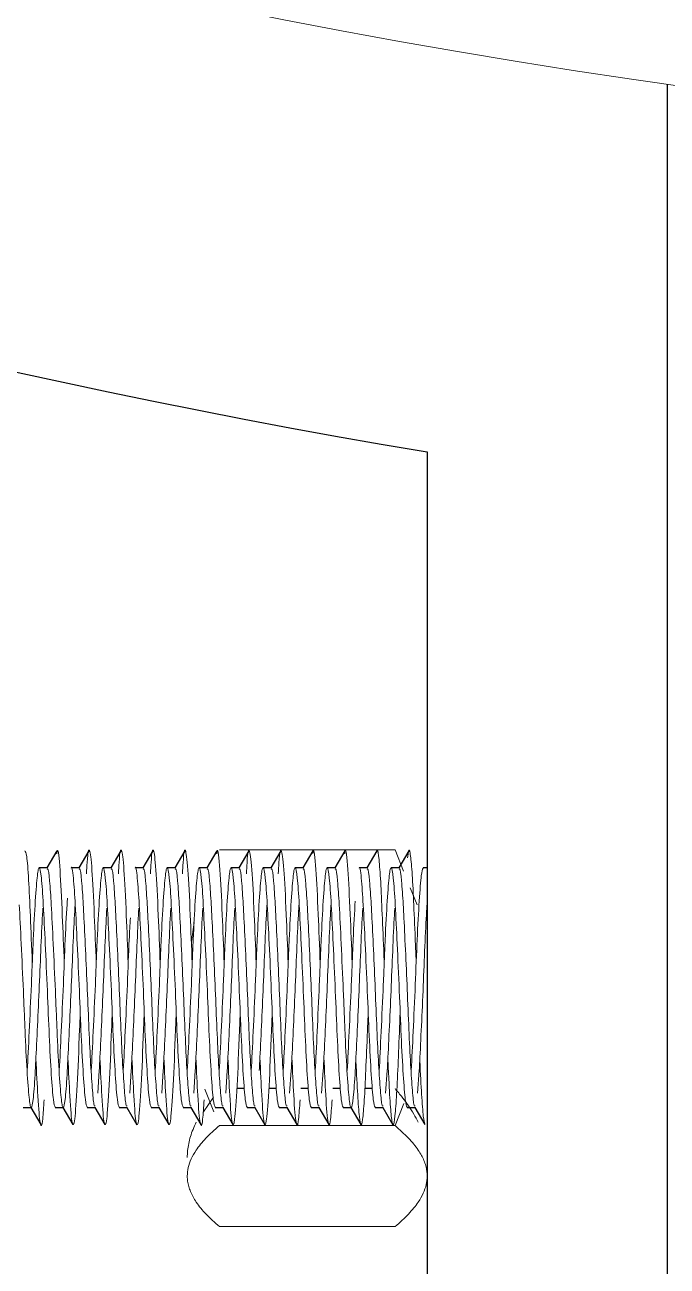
# Model space of a CAD drawing. Header units: millimetres. Extents: x -635 to 515, y -448 to 489.
# Drawn here: x 85.44 to 93.47, y 289.1 to 304.62 of the extents above; entities that cross this region are included whole.
import ezdxf

# ---------------------------------------------------------------- set-up
doc = ezdxf.new("R2010")
doc.units = ezdxf.units.MM

msp = doc.modelspace()

# ---------------------------------------------------------------- linework, layer by layer
at = {"color": 7, "linetype": 'Continuous', "lineweight": 25}
for p, q in [((93.47450515730695, 303.8783597088389), (93.47450515731545, 126.7346003912026)), ((90.47450515730692, 299.2821869428213), (90.47450515730692, 273.8783597088388)), ((85.8428986889329, 294.2922697317047), (85.72023741384906, 294.0802733258145)), ((86.24278658022463, 294.2920437528142), (86.12024033083357, 294.0802733258145)), ((86.64367707937798, 294.2936832114588), (86.52016820461859, 294.0802733258145)), ((87.04368115934824, 294.2936899076886), (86.92016808771874, 294.0802733258144)), ((87.44292585991475, 294.2923236476713), (87.3202328918661, 294.0802733258144)), ((87.84276221655568, 294.2919938925612), (87.72024584275923, 294.0802733258144)), ((88.24364579896232, 294.293631626815), (88.12016764874181, 294.0802733258144)), ((88.64370196830714, 294.2937239452142), (88.52016828086917, 294.0802733258144)), ((89.0429539168839, 294.2923789728407), (88.92022834383245, 294.0802733258144)), ((89.44274047278117, 294.2919491675341), (89.32025102628982, 294.0802733258144)), ((89.84361436516328, 294.2935793509297), (89.72016732212512, 294.0802733258144)), ((90.24372156024957, 294.2937558162319), (90.12016858015586, 294.0802733258144)), ((85.72277032191178, 294.0802733258145), (85.62255633430082, 294.0802733258145)), ((86.1227703056332, 294.0802733258145), (86.02255633430082, 294.0802733258145)), ((86.52277031330196, 294.0802733258145), (86.4225563343008, 294.0802733258145)), ((86.9227703183953, 294.0802733258145), (86.8225563343008, 294.0802733258145)), ((87.32277031359173, 294.0802733258145), (87.22255633430082, 294.0802733258145)), ((87.72277031377207, 294.0802733258144), (87.62255633430082, 294.0802733258145)), ((88.12277031024196, 294.0802733258144), (88.02255633430076, 294.0802733258144)), ((88.52277031221817, 294.0802733258144), (88.4225563343008, 294.0802733258144)), ((88.92277030965134, 294.0802733258144), (88.8225563343008, 294.0802733258144)), ((89.32277032209365, 294.0802733258144), (89.22255633430076, 294.0802733258144)), ((89.72277030879583, 294.0802733258144), (89.62255633430077, 294.0802733258144)), ((90.12277030851357, 294.0802733258144), (90.02255633430079, 294.0802733258144)), ((90.47450515730992, 294.0802733258144), (90.4225563343008, 294.0802733258144)), ((88.18904216290632, 291.3176606209831), (88.09486444055112, 291.3176606209831)), ((88.58904216290634, 291.3176606209831), (88.49490073862226, 291.3176606209831)), ((88.98904216290632, 291.3176606209831), (88.89493752393409, 291.3176606209831)), ((89.38904216290635, 291.3176606209831), (89.29497480063142, 291.3176606209831)), ((89.78904216290628, 291.3176606209831), (89.69485884555733, 291.3176606209831)), ((85.42255633430077, 291.0802733258145), (85.52277030947187, 291.0802733258145)), ((85.52018513601467, 291.0802733258145), (85.64329439713741, 290.8675244760421)), ((85.8225563343008, 291.0802733258145), (85.92277030922347, 291.0802733258145)), ((85.92027691709858, 291.0802733258145), (86.04266726844062, 290.8687496294273)), ((86.22255633430076, 291.0802733258145), (86.32277031390578, 291.0802733258145)), ((86.32017991242239, 291.0802733258145), (86.44325051777481, 290.8676044508715)), ((86.62255633430077, 291.0802733258145), (86.72277030489339, 291.0802733258145)), ((86.7201738315933, 291.0802733258145), (86.84384568108419, 290.866592881159)), ((87.02255633430076, 291.0802733258145), (87.12277031024514, 291.0802733258145)), ((87.1201823899155, 291.0802733258145), (87.24332587727778, 290.8674676308294)), ((87.42255633430077, 291.0802733258145), (87.52277031024488, 291.0802733258145)), ((87.52027607111395, 291.0802733258144), (87.64267479961401, 290.8687338650544)), ((87.82255633430077, 291.0802733258144), (87.92277030947132, 291.0802733258144)), ((87.9201827024598, 291.0802733258144), (88.04321500916826, 290.8676698001344)), ((88.22255633430076, 291.0802733258144), (88.32277031024555, 291.0802733258144)), ((88.3201740975747, 291.0802733258144), (88.4438479054078, 290.8665893960111)), ((88.62255633430077, 291.0802733258144), (88.72277030947215, 291.0802733258144)), ((88.72017989399549, 291.0802733258144), (88.84335706709645, 290.8674117468672)), ((89.02255633430079, 291.0802733258144), (89.12277030947199, 291.0802733258144)), ((89.12027474615391, 291.0802733258144), (89.24268434031792, 290.8687139311383)), ((89.42255633430074, 291.0802733258144), (89.52277030922318, 291.0802733258144)), ((89.52018581095652, 291.0802733258144), (89.64317895475904, 290.8677367318479)), ((89.82255633430073, 291.0802733258144), (89.92277031200122, 291.0802733258144)), ((89.92017428198942, 291.0802733258144), (90.04384853540378, 290.8665884093098)), ((90.22255633430076, 291.0802733258144), (90.3227703059774, 291.0802733258144)), ((90.32017765091918, 291.0802733258144), (90.4433878848137, 290.8673569566053))]:
    msp.add_line(p, q, dxfattribs=at)
at = {"color": 144, "linetype": 'Continuous', "lineweight": 18}
for p, q in [((90.07258136873436, 294.3057352836387), (87.8764289460277, 294.3057352836387)), ((90.17905755339372, 294.0390093833399), (90.07258136873436, 294.3057352836387)), ((90.34815040445015, 293.615426935524), (90.26240940483746, 293.8302106018187)), ((87.56030721613456, 293.3971325243126), (87.52540288889335, 293.1589774010404)), ((86.37450227359689, 291.5434757591372), (86.35474421854386, 291.2607948050278)), ((86.77450769150418, 291.543577485637), (86.75474876439392, 291.2608385158957)), ((87.17450448832378, 291.5435173415194), (87.15474607798521, 291.2608126835457)), ((87.5745044884699, 291.5435173442636), (87.55474607810793, 291.2608126847257)), ((87.97450495350539, 291.5435260758015), (87.95474646857656, 291.2608164393438)), ((88.77450495304697, 291.543526067194), (88.75474646819161, 291.2608164356424)), ((89.17450495313176, 291.5435260687862), (89.15474646826283, 291.2608164363269)), ((89.97450342876961, 291.5434974476612), (89.95474518837106, 291.2608041296501)), ((90.37450704617925, 291.5435653686553), (90.35474822332517, 291.2608333127279)), ((87.80709392553382, 291.0281764759619), (87.69428292683764, 291.3102488090061)), ((87.80349695774558, 291.2122018985998), (87.67629741242025, 291.028272982719)), ((90.18274087715531, 291.1307640998737), (90.07258136873631, 290.8548113677813)), ((90.07258136866832, 290.8548113678874), (87.87642894596165, 290.8548113678874)), ((90.07258136866832, 289.5921986631594), (87.87642894596165, 289.5921986631594))]:
    msp.add_line(p, q, dxfattribs=at)
at = {"color": 7, "linetype": 'Continuous', "lineweight": 25}
msp.add_arc((106.1745051573068, 393.4828238833431), 95.50000000000003, 279.4622593852288, 260.5377406147744, dxfattribs=at)
at = {"color": 144, "linetype": 'Continuous', "lineweight": 18}
msp.add_arc((106.1745051573158, 393.4828238833423), 90.49999999999999, 179.9999999999995, 2.519139884721601e-13, dxfattribs=at)
for points, knots in [([(85.53667467890271, 292.8906802078121), (85.52842467815327, 293.0931517328266), (85.51221124426631, 293.4910618402938), (85.49151898026331, 293.957481487744), (85.46736714366965, 294.265726056145), (85.45154723682109, 294.2834819008229), (85.44367059048643, 294.2923224401662)], [0, 0, 0, 0, 0.2528415565068448, 0.4969005439882587, 0.7495094930659303, 1, 1, 1, 1]), ([(85.93648781681657, 292.8862086992015), (85.92829436706705, 293.0923949079989), (85.90944354948665, 293.5667712364632), (85.88428936432618, 294.0893373411737), (85.85821536151516, 294.3506041727651), (85.84567498661943, 294.270780611827), (85.84305114573576, 294.2540790120414)], [0, 0, 0, 0, 0.2495572751458089, 0.5741609228651937, 0.9109010703636502, 1, 1, 1, 1]), ([(86.3364893803365, 292.8862461133872), (86.32826459400545, 293.092000194041), (86.30938635362462, 293.564264741418), (86.28414321141837, 294.1134499578358), (86.25009869191035, 294.3463237934176), (86.2295154710811, 294.2834099070446), (86.21603845334324, 294.0562238388883), (86.2130744082166, 294.0062580548208)], [0, 0, 0, 0, 0.1886547866711874, 0.433016770091408, 0.686512470324345, 0.9310536498001803, 0.9999999999999999, 0.9999999999999999, 0.9999999999999999, 0.9999999999999999]), ([(86.7364909647772, 292.8862840281963), (86.72823231915916, 293.0928478982364), (86.70932084169569, 293.5658586258673), (86.6840435445038, 294.114890972389), (86.64999608845675, 294.3464130870951), (86.62944812006002, 294.2828282276831), (86.61600011940409, 294.0558539707087), (86.61306554306678, 294.0063244309104)], [0, 0, 0, 0, 0.189428725218499, 0.4337729494145786, 0.6872469151977675, 0.9317521001401937, 0.9999999999999999, 0.9999999999999999, 0.9999999999999999, 0.9999999999999999]), ([(87.13649257016013, 292.8863224441406), (87.1282000973963, 293.0936954434423), (87.10925544616438, 293.5674514940894), (87.08394376380316, 294.1163281244104), (87.04989360332077, 294.3464990815296), (87.02938030268226, 294.2822411638934), (87.01596094423503, 294.0554723812593), (87.01305544556745, 294.0063734322758)], [0, 0, 0, 0, 0.1902008244255189, 0.4345251875272444, 0.6879745810726028, 0.9324416705531097, 1, 1, 1, 1]), ([(87.53649419650675, 292.8863613617355), (87.52816792960283, 293.0945428728705), (87.50919016950903, 293.5690434887987), (87.48384386091129, 294.1177606146144), (87.44979127052999, 294.3465848077371), (87.42931100654297, 294.2816382079941), (87.4159187671437, 294.0550458693002), (87.41304084162688, 294.0063523047665)], [0, 0, 0, 0, 0.1909661655829458, 0.4352622992144809, 0.6886777826642744, 0.9330984067336351, 0.9999999999999999, 0.9999999999999999, 0.9999999999999999, 0.9999999999999999]), ([(87.93649584383888, 292.8864007815022), (87.92813306973366, 293.0966978146126), (87.90911602071017, 293.5749158003928), (87.8837923369099, 294.0960964547121), (87.85783526736132, 294.3524935190314), (87.84541241307792, 294.2713159946203), (87.84290483616586, 294.2549301559598)], [0, 0, 0, 0, 0.2544676452298367, 0.5786624896616571, 0.9149522171793484, 1, 1, 1, 1]), ([(88.33649751217845, 292.8864407039654), (88.32810375513888, 293.0962371637776), (88.30905996852827, 293.5722241376064), (88.28364373206615, 294.1206154188749), (88.249586903811, 294.3467408473313), (88.22917290364224, 294.2804350906992), (88.21583590579756, 294.0542184420481), (88.21301402069562, 294.0063547925164)], [0, 0, 0, 0, 0.1925002637450384, 0.4367453010564258, 0.6900965578093805, 0.9344296282605418, 1, 1, 1, 1]), ([(88.73649920154753, 292.8864811296531), (88.72807174920574, 293.097084018258), (88.70899504576963, 293.573812771594), (88.68354350751817, 294.1220377761734), (88.64948486843494, 294.3468109578457), (88.62910415817954, 294.2798356376321), (88.61579535034797, 294.0538196233725), (88.61300199781364, 294.0063816849624)], [0, 0, 0, 0, 0.1932693460179005, 0.4374918833999376, 0.690813204551993, 0.9351055534374343, 0.9999999999999999, 0.9999999999999999, 0.9999999999999999, 0.9999999999999999]), ([(89.1365009119684, 292.8865220590984), (89.12803676921816, 293.0992951380359), (89.10892037332916, 293.5798463918978), (89.08349564968346, 294.0998176777228), (89.05769960435484, 294.3533856663437), (89.04542655487138, 294.2723741899619), (89.04307161357706, 294.25682978339)], [0, 0, 0, 0, 0.258142813833717, 0.5830194942078196, 0.9199901692445223, 1, 1, 1, 1]), ([(89.53650264346352, 292.8865634928396), (89.52800494781465, 293.1001437439272), (89.50885594909217, 293.5814328044219), (89.48339359637669, 294.1013452005247), (89.45756050904934, 294.3539032025096), (89.44525524426352, 294.2719741222443), (89.44286581992095, 294.2560652131587)], [0, 0, 0, 0, 0.2586142103049836, 0.582770128204567, 0.9189827094767685, 1, 1, 1, 1]), ([(89.93661467890884, 292.889244440424), (89.9353818704654, 292.9215190002821), (89.92703215102543, 293.1401121818049), (89.91118174445046, 293.5075575301417), (89.89282274011626, 293.9307636246704), (89.87185457517471, 294.2036541876846), (89.85453179660236, 294.3208795886538), (89.8458550075778, 294.2836893208874), (89.84380685690682, 294.2749105812333)], [0, 0, 0, 0, 0.03900889145664069, 0.2642043060746624, 0.4804686053723323, 0.7037579759673199, 0.9300722538502256, 1, 1, 1, 1]), ([(90.33657938400094, 292.8883998523767), (90.33163889727919, 293.0132650085221), (90.3195481395763, 293.3188450927369), (90.3016379502234, 293.7346713347647), (90.28262133272253, 294.0923465983938), (90.26059374154313, 294.2864200773508), (90.24274141360827, 294.3257199917376), (90.2329172118358, 294.2348294169082), (90.22952944498499, 294.2034868118204)], [0, 0, 0, 0, 0.1316859985346878, 0.3222726000138399, 0.5103636468253053, 0.7057341694068434, 0.8985256971206622, 1, 1, 1, 1]), ([(85.67450515731501, 293.6170167285372), (85.66728827895015, 293.7525229044176), (85.65887586041305, 293.8700125216429), (85.64125126727087, 294.0323927271924), (85.63208824922214, 294.0765356368982), (85.61939115888323, 294.081788196619), (85.61533192364212, 294.0736950232204), (85.60774794081627, 294.0402495079953), (85.6042191675172, 294.0152837941962), (85.59234151976905, 293.9114669717547), (85.58343679706276, 293.8032200116166), (85.56557351756733, 293.5254254540985), (85.55666879486098, 293.3567150386717), (85.5447911471128, 293.0911096728296), (85.54126237381377, 293.0021467867489), (85.53367839098794, 292.8162929810859), (85.52961915574689, 292.7192407655052), (85.51692206540787, 292.4232200369396), (85.50775904735916, 292.2195647661272), (85.49013445421704, 291.8469896483781), (85.48172203567988, 291.6790360989719), (85.474505157315, 291.5435299230916)], [0, 0, 0, 0, 0.1250000000000002, 0.1250000000000002, 0.2500000000000004, 0.2500000000000004, 0.3125, 0.3125, 0.3749999999999996, 0.3749999999999996, 0.4999999999999988, 0.4999999999999988, 0.624999999999998, 0.624999999999998, 0.6874999999999853, 0.6874999999999853, 0.7499999999999727, 0.7499999999999727, 0.8749999999999863, 0.8749999999999863, 1, 1, 1, 1]), ([(85.77449734697201, 293.6171633830709), (85.76766009733167, 293.7256246773331), (85.75398511625399, 293.9425549087453), (85.73527184421542, 294.0828296570331), (85.72551609531726, 294.0649735472493), (85.72277032191178, 294.0599479124282)], [0, 0, 0, 0, 0.418096343915626, 0.8362221496171511, 1, 1, 1, 1]), ([(86.07450515731502, 293.6170167285372), (86.06657427176526, 293.7377940719417), (86.05050463850672, 293.9825142362005), (86.03135450244095, 294.1145499121553), (86.02291120332079, 294.0770739728791), (86.02255633430079, 294.0754988717657)], [0, 0, 0, 0, 0.4828042620770445, 0.978262437223875, 1, 1, 1, 1]), ([(86.17450725130458, 293.6169774314318), (86.16767050168403, 293.72546249925), (86.15399652072334, 293.9424402787797), (86.13527966923648, 294.0827925613831), (86.12551980859628, 294.0649616690426), (86.12277030563322, 294.0599384322229)], [0, 0, 0, 0, 0.4180070937737243, 0.8360436404634711, 1, 1, 1, 1]), ([(86.47450515731504, 293.6170167285372), (86.46728827895012, 293.7525229044176), (86.458875860413, 293.870012521643), (86.44125126727087, 294.0323927271925), (86.43208824922205, 294.0765356368983), (86.41939115888314, 294.0817881966191), (86.41533192364204, 294.0736950232202), (86.40774794081618, 294.0402495079951), (86.40421916751717, 294.015283794196), (86.39234151976902, 293.9114669717544), (86.38343679706273, 293.8032200116163), (86.36557351756727, 293.5254254540982), (86.35666879486101, 293.3567150386714), (86.34479114711283, 293.0911096728297), (86.34126237381379, 293.0021467867489), (86.3336783909879, 292.8162929810858), (86.32961915574685, 292.7192407655049), (86.31692206540792, 292.4232200369394), (86.30775904735916, 292.219564766127), (86.29013445421701, 291.8469896483779), (86.28172203567985, 291.6790360989719), (86.27450515731499, 291.5435299230915)], [0, 0, 0, 0, 0.1249999999999745, 0.1249999999999745, 0.2499999999999489, 0.2499999999999489, 0.312499999999936, 0.312499999999936, 0.3749999999999231, 0.3749999999999231, 0.4999999999998843, 0.4999999999998843, 0.6249999999998456, 0.6249999999998456, 0.6874999999998714, 0.6874999999998714, 0.7499999999998973, 0.7499999999998973, 0.8749999999999487, 0.8749999999999487, 1, 1, 1, 1]), ([(86.57450264055348, 293.6170640029045), (86.56766565868979, 293.7255379966842), (86.55399121308088, 293.9424936296661), (86.5352760281069, 294.0828098215962), (86.52551808097897, 294.0649671932165), (86.52277031330193, 294.0599428374896)], [0, 0, 0, 0, 0.4180486056419778, 0.8361266760262296, 1, 1, 1, 1]), ([(86.87450515731501, 293.6170167285372), (86.86657427176524, 293.7377940719416), (86.85050463850669, 293.9825142362002), (86.83135450244097, 294.1145499121558), (86.82291120332081, 294.077073972879), (86.8225563343008, 294.0754988717657)], [0, 0, 0, 0, 0.4828042620770449, 0.9782624372238748, 1, 1, 1, 1]), ([(86.97449952526917, 293.6171224900432), (86.96766238580817, 293.7255890102068), (86.95398762505441, 293.942529694465), (86.93527356585223, 294.082821495311), (86.92551691241282, 294.0649709319508), (86.92277031839532, 294.0599458225894)], [0, 0, 0, 0, 0.4180766987300701, 0.8361828604626942, 1, 1, 1, 1]), ([(87.27450515731502, 293.6170167285372), (87.26728827895019, 293.7525229044177), (87.25887586041303, 293.8700125216432), (87.2412512672709, 294.0323927271926), (87.23208824922207, 294.0765356368983), (87.21939115888317, 294.0817881966191), (87.21533192364205, 294.0736950232202), (87.20774794081626, 294.0402495079952), (87.2042191675172, 294.0152837941961), (87.19234151976902, 293.9114669717544), (87.1834367970627, 293.8032200116162), (87.16557351756732, 293.5254254540982), (87.15666879486098, 293.3567150386714), (87.14479114711288, 293.0911096728297), (87.14126237381373, 293.0021467867489), (87.1336783909879, 292.8162929810859), (87.12961915574691, 292.719240765505), (87.11692206540786, 292.4232200369394), (87.10775904735907, 292.219564766127), (87.09013445421682, 291.846989648378), (87.0817220356796, 291.6790360989719), (87.07450515731466, 291.5435299230915)], [0, 0, 0, 0, 0.1249999999998855, 0.1249999999998855, 0.2499999999997711, 0.2499999999997711, 0.312499999999784, 0.312499999999784, 0.3749999999997969, 0.3749999999997969, 0.4999999999998228, 0.4999999999998228, 0.6249999999998487, 0.6249999999998487, 0.687499999999874, 0.687499999999874, 0.7499999999998994, 0.7499999999998994, 0.8749999999999497, 0.8749999999999497, 1, 1, 1, 1]), ([(87.37450246453713, 293.6170673076097), (87.36766547376826, 293.7255408791292), (87.35399101035179, 293.9424956675065), (87.33527588898535, 294.0828104812109), (87.32551801495391, 294.0649674044105), (87.32277031359173, 294.0599430060352)], [0, 0, 0, 0, 0.4180501928512485, 0.8361298503463349, 1, 1, 1, 1]), ([(87.67450515731501, 293.6170167285372), (87.66728827895015, 293.7525229044176), (87.65887586041305, 293.870012521643), (87.6412512672709, 294.0323927271924), (87.63208824922214, 294.0765356368983), (87.61939115888318, 294.0817881966192), (87.61533192364213, 294.0736950232205), (87.60774794081632, 294.0402495079956), (87.6042191675172, 294.0152837941963), (87.59234151976902, 293.9114669717546), (87.5834367970627, 293.8032200116165), (87.56557351756733, 293.5254254540985), (87.55666879486101, 293.3567150386716), (87.54479114711286, 293.0911096728298), (87.54126237381377, 293.0021467867489), (87.53367839098797, 292.8162929810858), (87.52961915574686, 292.7192407655049), (87.5169220654079, 292.4232200369393), (87.50775904735913, 292.219564766127), (87.49013445421703, 291.846989648378), (87.4817220356799, 291.6790360989719), (87.47450515731501, 291.5435299230915)], [0, 0, 0, 0, 0.1250000000001392, 0.1250000000001392, 0.2500000000002785, 0.2500000000002785, 0.3125000000002778, 0.3125000000002778, 0.3750000000002771, 0.3750000000002771, 0.5000000000002757, 0.5000000000002757, 0.6250000000002742, 0.6250000000002742, 0.6875000000002284, 0.6875000000002284, 0.7500000000001825, 0.7500000000001825, 0.8750000000000914, 0.8750000000000914, 1, 1, 1, 1]), ([(87.77450235490659, 293.6170693659137), (87.7676653585912, 293.7255426744312), (87.75399088408356, 293.942496936752), (87.73527580233464, 294.0828108920451), (87.72551797383069, 294.064967535954), (87.7227703137721, 294.0599431110194)], [0, 0, 0, 0, 0.4180511814376744, 0.836131827458185, 1, 1, 1, 1]), ([(88.07450515731502, 293.6170167285372), (88.06728827895016, 293.7525229044177), (88.05887586041302, 293.8700125216432), (88.04125126727088, 294.0323927271925), (88.0320882492221, 294.0765356368983), (88.01939115888314, 294.0817881966191), (88.01533192364208, 294.0736950232202), (88.00774794081626, 294.0402495079952), (88.00421916751722, 294.0152837941961), (87.99234151976904, 293.9114669717544), (87.98343679706272, 293.8032200116162), (87.96557351756731, 293.5254254540982), (87.956668794861, 293.3567150386714), (87.94479114711284, 293.0911096728295), (87.94126237381376, 293.0021467867488), (87.93367839098798, 292.8162929810858), (87.92961915574688, 292.719240765505), (87.9169220654079, 292.4232200369394), (87.90775904735915, 292.2195647661271), (87.89013445421703, 291.846989648378), (87.88172203567984, 291.6790360989718), (87.87450515731499, 291.5435299230915)], [0, 0, 0, 0, 0.1249999999999709, 0.1249999999999709, 0.2499999999999418, 0.2499999999999418, 0.3124999999999269, 0.3124999999999269, 0.374999999999912, 0.374999999999912, 0.4999999999998951, 0.4999999999998951, 0.6249999999998782, 0.6249999999998782, 0.6874999999998984, 0.6874999999998984, 0.7499999999999185, 0.7499999999999185, 0.8749999999999593, 0.8749999999999593, 1, 1, 1, 1]), ([(88.17450449022596, 293.6170292743931), (88.16766760194788, 293.7255077054607), (88.15399334348074, 293.9424722139041), (88.1352774900831, 294.0828028897324), (88.12551877480462, 294.0649649742263), (88.12277031024199, 294.0599410671605)], [0, 0, 0, 0, 0.4180319269600855, 0.8360933196955642, 1, 1, 1, 1]), ([(88.47450515731504, 293.6170167285372), (88.46728827895018, 293.7525229044176), (88.45887586041302, 293.870012521643), (88.44125126727087, 294.0323927271924), (88.43208824922216, 294.0765356368983), (88.41939115888317, 294.0817881966191), (88.4153319236421, 294.0736950232204), (88.4077479408163, 294.0402495079954), (88.40421916751723, 294.0152837941964), (88.39234151976908, 293.9114669717549), (88.38343679706279, 293.803220011617), (88.36557351756736, 293.5254254540991), (88.35666879486104, 293.3567150386724), (88.34479114711286, 293.0911096728306), (88.34126237381373, 293.0021467867497), (88.33367839098794, 292.8162929810866), (88.32961915574685, 292.7192407655058), (88.31692206540792, 292.4232200369402), (88.30775904735916, 292.2195647661273), (88.29013445421701, 291.846989648378), (88.28172203567985, 291.6790360989719), (88.27450515731499, 291.5435299230915)], [0, 0, 0, 0, 0.1250000000001011, 0.1250000000001011, 0.2500000000002023, 0.2500000000002023, 0.3125000000001825, 0.3125000000001825, 0.3750000000001628, 0.3750000000001628, 0.5000000000001104, 0.5000000000001104, 0.625000000000058, 0.625000000000058, 0.6875000000000482, 0.6875000000000482, 0.7500000000000384, 0.7500000000000384, 0.8750000000000192, 0.8750000000000192, 1, 1, 1, 1]), ([(88.57450329751032, 293.6170516684123), (88.56766634888469, 293.7255272382131), (88.55399196974138, 293.9424860235522), (88.53527654736085, 294.0828073596333), (88.52551832740826, 294.0649664050148), (88.52277031221817, 294.0599422085389)], [0, 0, 0, 0, 0.4180426816820546, 0.836114828473488, 1, 1, 1, 1]), ([(88.87450515731501, 293.6170167285372), (88.86728827895016, 293.7525229044176), (88.85887586041302, 293.8700125216429), (88.84125126727085, 294.0323927271924), (88.83208824922212, 294.0765356368983), (88.81939115888315, 294.081788196619), (88.81533192364208, 294.0736950232203), (88.80774794081631, 294.0402495079954), (88.80421916751725, 294.0152837941963), (88.79234151976905, 293.9114669717547), (88.78343679706278, 293.8032200116166), (88.7655735175673, 293.5254254540985), (88.756668794861, 293.3567150386718), (88.74479114711286, 293.0911096728298), (88.74126237381374, 293.0021467867489), (88.73367839098789, 292.8162929810859), (88.72961915574685, 292.7192407655052), (88.71692206540784, 292.4232200369395), (88.70775904735915, 292.2195647661271), (88.69013445421703, 291.846989648378), (88.68172203567987, 291.679036098972), (88.67450515731501, 291.5435299230915)], [0, 0, 0, 0, 0.125000000000117, 0.125000000000117, 0.2500000000002341, 0.2500000000002341, 0.3125000000002223, 0.3125000000002223, 0.3750000000002106, 0.3750000000002106, 0.5000000000001871, 0.5000000000001871, 0.6250000000001635, 0.6250000000001635, 0.6875000000001233, 0.6875000000001233, 0.7500000000000832, 0.7500000000000832, 0.8750000000000416, 0.8750000000000416, 1, 1, 1, 1]), ([(88.9745048454042, 293.6170226055518), (88.96766797509787, 293.7255018886682), (88.95399375256841, 293.9424681013796), (88.93527777081795, 294.0828015586007), (88.92551890803452, 294.0649645482032), (88.92277030965134, 294.0599407273925)], [0, 0, 0, 0, 0.4180287243968906, 0.8360869147673597, 1, 1, 1, 1]), ([(89.27450515731502, 293.6170167285372), (89.26728827895019, 293.7525229044176), (89.258875860413, 293.8700125216429), (89.24125126727084, 294.0323927271924), (89.23208824922213, 294.0765356368983), (89.2193911588832, 294.081788196619), (89.21533192364211, 294.0736950232204), (89.20774794081629, 294.0402495079955), (89.20421916751725, 294.0152837941963), (89.19234151976907, 293.9114669717549), (89.18343679706275, 293.8032200116167), (89.16557351756735, 293.525425454099), (89.156668794861, 293.3567150386721), (89.14479114711288, 293.0911096728304), (89.14126237381382, 293.0021467867497), (89.13367839098795, 292.8162929810866), (89.12961915574691, 292.7192407655058), (89.11692206540795, 292.4232200369403), (89.10775904735915, 292.2195647661273), (89.09013445421698, 291.846989648378), (89.08172203567987, 291.679036098972), (89.07450515731499, 291.5435299230915)], [0, 0, 0, 0, 0.1249999999999798, 0.1249999999999798, 0.2499999999999596, 0.2499999999999596, 0.3124999999999494, 0.3124999999999494, 0.3749999999999392, 0.3749999999999392, 0.4999999999999316, 0.4999999999999316, 0.6249999999999241, 0.6249999999999241, 0.6874999999999367, 0.6874999999999367, 0.7499999999999494, 0.7499999999999494, 0.8749999999999747, 0.8749999999999747, 1, 1, 1, 1]), ([(89.37449723368537, 293.6171655097291), (89.36765997831536, 293.725626532205), (89.35398498578007, 293.9425562199901), (89.33527175467914, 294.0828300814799), (89.32551605282252, 294.0649736832871), (89.32277032209363, 294.0599480211723)], [0, 0, 0, 0, 0.4180973656404472, 0.8362241930031715, 1, 1, 1, 1]), ([(89.67450515731501, 293.6170167285372), (89.66657427176524, 293.7377940719418), (89.65050463850672, 293.9825142362008), (89.63135450244091, 294.1145499121553), (89.62291120332078, 294.0770739728791), (89.6225563343008, 294.0754988717657)], [0, 0, 0, 0, 0.4828042620770057, 0.9782624372242509, 1, 1, 1, 1]), ([(89.77450535933032, 293.6170129559501), (89.76766851492879, 293.7254934732108), (89.75399434422343, 293.9424621540979), (89.73527817672117, 294.0827996343966), (89.72551910063007, 294.0649639323823), (89.7227703087958, 294.0599402363277)], [0, 0, 0, 0, 0.4180240964121297, 0.8360776577013789, 1, 1, 1, 1]), ([(90.07450515731502, 293.6170167285371), (90.06728827895016, 293.7525229044175), (90.05887586041305, 293.8700125216428), (90.04125126727087, 294.0323927271922), (90.03208824922216, 294.0765356368981), (90.0193911588832, 294.081788196619), (90.01533192364214, 294.0736950232204), (90.00774794081634, 294.0402495079956), (90.00421916751722, 294.0152837941963), (89.9923415197691, 293.9114669717549), (89.98343679706278, 293.8032200116169), (89.96557351756736, 293.5254254540991), (89.95666879486103, 293.3567150386723), (89.94479114711285, 293.0911096728306), (89.94126237381381, 293.0021467867498), (89.93367839098798, 292.8162929810867), (89.92961915574693, 292.7192407655058), (89.91692206540795, 292.4232200369401), (89.9077590473592, 292.2195647661275), (89.890134454217, 291.8469896483782), (89.88172203567984, 291.6790360989721), (89.87450515731499, 291.5435299230915)], [0, 0, 0, 0, 0.1249999999998827, 0.1249999999998827, 0.2499999999997654, 0.2499999999997654, 0.312499999999777, 0.312499999999777, 0.3749999999997887, 0.3749999999997887, 0.4999999999998254, 0.4999999999998254, 0.6249999999998619, 0.6249999999998619, 0.6874999999998966, 0.6874999999998966, 0.7499999999999313, 0.7499999999999313, 0.8749999999999657, 0.8749999999999657, 1, 1, 1, 1]), ([(90.17450552885681, 293.6170097728659), (90.16766869294887, 293.7254906978805), (90.15399453924711, 293.9424601940538), (90.13527831045603, 294.082799000645), (90.125519164067, 294.0649637295501), (90.12277030851357, 294.0599400746071)], [0, 0, 0, 0, 0.4180225728573741, 0.8360746095196049, 1, 1, 1, 1]), ([(90.4225563343008, 294.0754988717658), (90.41524161401382, 294.057809300515), (90.4000160326024, 294.0209884793977), (90.37456064051148, 293.6901507976745), (90.34839059928865, 293.200944887435), (90.32585994329234, 292.615468546524), (90.29862726710941, 292.0162901913379), (90.28247622217097, 291.6997518618704), (90.274505157315, 291.5435299230915)], [0, 0, 0, 0, 0.1571119576182241, 0.327028349352853, 0.4969447410876089, 0.6615766629343944, 0.8329770996980594, 0.9999999999999999, 0.9999999999999999, 0.9999999999999999, 0.9999999999999999]), ([(85.57450495319537, 291.5435260699812), (85.56728787415885, 291.4080168649477), (85.55887519817682, 291.2905253607495), (85.54125011919584, 291.1281459949228), (85.53208687961019, 291.0840058657773), (85.51938959487057, 291.0787600991214), (85.51533031699643, 291.0868559396096), (85.5077462969884, 291.1203071779125), (85.50421735365626, 291.1452762693551), (85.49233917276608, 291.24910510873), (85.48343410749196, 291.3573621395677), (85.46557038498948, 291.6351762751334), (85.45666556831222, 291.8038959855585), (85.44478800564399, 292.0695111560176), (85.44125930369168, 292.1584765296326), (85.43367482480147, 292.3443396881176), (85.42961534980925, 292.4413961596682), (85.4169176217659, 292.7374272049042), (85.40775429661713, 292.9410858440618), (85.39012952668973, 293.3136576827441), (85.38171819025835, 293.4815989736347), (85.37450065733549, 293.6171012369019)], [0, 0, 0, 0, 0.1249999999999288, 0.1249999999999288, 0.2499999999998577, 0.2499999999998577, 0.3124999999998919, 0.3124999999998919, 0.3749999999999262, 0.3749999999999262, 0.4999999999999951, 0.4999999999999951, 0.6250000000000641, 0.6250000000000641, 0.6875000000000533, 0.6875000000000533, 0.7500000000000426, 0.7500000000000426, 0.8750000000000213, 0.8750000000000213, 1, 1, 1, 1]), ([(85.8225563343008, 291.085047779863), (85.81524161401383, 291.1027373511137), (85.80001603260234, 291.1395581722309), (85.77456064051142, 291.4703958539538), (85.74839059928865, 291.9596017641935), (85.7258599432924, 292.5450781051044), (85.69862726710947, 293.1442564602907), (85.682476222171, 293.4607947897584), (85.67450515731501, 293.6170167285372)], [0, 0, 0, 0, 0.1571119576179542, 0.3270283493527535, 0.4969447410875096, 0.6615766629343539, 0.8329770996980455, 1, 1, 1, 1]), ([(85.97450510232451, 291.543528870063), (85.96728789491243, 291.4080167177876), (85.95887503757844, 291.2905228666884), (85.94124958800734, 291.1281421156099), (85.93208616430859, 291.0840030065498), (85.91938869341575, 291.078761008738), (85.91532936804536, 291.0868584517223), (85.90774528744794, 291.1203133046544), (85.90421622329194, 291.1452845999829), (85.89233765437646, 291.2491214820157), (85.88343232985457, 291.3573855242292), (85.86556825063855, 291.6352137301056), (85.85666334170405, 291.8039403433817), (85.84478580628318, 292.0695630585968), (85.84125714551199, 292.1585304064597), (85.83367229781577, 292.3444006240583), (85.8296126429332, 292.441460349), (85.81691443101039, 292.7374994280639), (85.80775086431814, 292.9411609460723), (85.79012593148077, 293.3137311349348), (85.78171537376164, 293.4816637638625), (85.77449734697201, 293.6171633830709)], [0, 0, 0, 0, 0.1249999999999253, 0.1249999999999253, 0.2499999999998505, 0.2499999999998505, 0.312499999999813, 0.312499999999813, 0.3749999999997755, 0.3749999999997755, 0.4999999999998342, 0.4999999999998342, 0.6249999999998931, 0.6249999999998931, 0.6874999999999224, 0.6874999999999224, 0.7499999999999518, 0.7499999999999518, 0.8749999999999759, 0.8749999999999759, 1, 1, 1, 1]), ([(85.97724164517798, 293.6979360030798), (85.9763306823097, 293.687012954819), (85.96684607963346, 293.5732862856296), (85.94832259099294, 293.1883048317479), (85.9258786762832, 292.6189502695148), (85.89862264693124, 292.0154314827152), (85.88247469544963, 291.699468104679), (85.87450515731501, 291.5435299230915)], [0, 0, 0, 0, 0.02612622245996739, 0.2720163994465777, 0.5102592904783597, 0.7582970654167089, 1, 1, 1, 1]), ([(86.07333136096845, 293.633065853325), (86.0711157833855, 293.601732877109), (86.06141962788446, 293.4646086292195), (86.04490015546509, 293.1026532854374), (86.02517025837453, 292.6045604220155), (86.00216572479263, 292.0960353791623), (85.9851250248475, 291.7452422662242), (85.9765199871101, 291.5817993237407), (85.97450510232451, 291.5435288700629)], [0, 0, 0, 0, 0.06436745183741892, 0.2816948623366061, 0.4989740720043158, 0.7162309435549958, 0.9335549742015679, 1, 1, 1, 1]), ([(86.22255633430076, 291.0850477798629), (86.21524161401378, 291.1027373511136), (86.20001603260238, 291.139558172231), (86.17456064051149, 291.4703958539538), (86.14839059928866, 291.9596017641932), (86.12585994329235, 292.545078105104), (86.09862726710948, 293.1442564602904), (86.08247622217102, 293.4607947897582), (86.07450515731502, 293.6170167285372)], [0, 0, 0, 0, 0.1571119576181615, 0.3270283493527623, 0.4969447410874097, 0.6615766629342442, 0.8329770996980204, 1, 1, 1, 1]), ([(86.32277031390578, 291.1006034627421), (86.31841855133304, 291.0987277791776), (86.30691363610853, 291.093768965355), (86.28962107660132, 291.27591228305), (86.26641005837129, 291.6055869278398), (86.24491280335825, 292.0525366661132), (86.22515989726493, 292.5575892744608), (86.20216117537727, 293.0642297404216), (86.18512224256342, 293.4153815993906), (86.17651970144213, 293.5787577522983), (86.17450725130458, 293.6169774314318)], [0, 0, 0, 0, 0.08798689636613312, 0.2326142032424935, 0.3772336086518007, 0.5219012326681106, 0.6665367467623489, 0.8111574097817074, 0.9558227863954086, 1, 1, 1, 1]), ([(86.62255633430077, 291.0850477798631), (86.6152416140138, 291.1027373511137), (86.60001603260243, 291.1395581722309), (86.57456064051142, 291.4703958539536), (86.54839059928871, 291.9596017641935), (86.52585994329237, 292.5450781051044), (86.49862726710944, 293.1442564602909), (86.48247622217097, 293.4607947897583), (86.47450515731504, 293.6170167285372)], [0, 0, 0, 0, 0.1571119576179456, 0.3270283493527455, 0.4969447410875152, 0.6615766629343619, 0.8329770996980589, 1, 1, 1, 1]), ([(86.72277030489339, 291.1006086389239), (86.71842036138396, 291.0987256692372), (86.70691697216299, 291.0937461716528), (86.68962737058877, 291.2758404969709), (86.66641647921935, 291.6054757888659), (86.64491808189759, 292.052402210881), (86.62516605853868, 292.5574461202784), (86.60216754701273, 293.0640930858709), (86.58512430043002, 293.4153437156713), (86.57651846540948, 293.5787806485427), (86.57450264055348, 293.6170640029045)], [0, 0, 0, 0, 0.08794351245753416, 0.2325658829965769, 0.3771803352035768, 0.5218429933092388, 0.6664735689669852, 0.8110892737456844, 0.955749681856557, 1, 1, 1, 1]), ([(87.02255633430076, 291.0850477798629), (87.01524161401377, 291.1027373511137), (87.00001603260232, 291.139558172231), (86.97456064051143, 291.470395853954), (86.94839059928871, 291.9596017641933), (86.92585994329238, 292.5450781051039), (86.89862726710945, 293.1442564602905), (86.882476222171, 293.4607947897582), (86.87450515731501, 293.6170167285372)], [0, 0, 0, 0, 0.1571119576182972, 0.3270283493527948, 0.4969447410873969, 0.6615766629342349, 0.8329770996980158, 0.9999999999999999, 0.9999999999999999, 0.9999999999999999, 0.9999999999999999]), ([(87.12277031024513, 291.1006055826484), (87.11841929206705, 291.0987269164347), (87.1069150012801, 291.0937596371616), (87.08962365246506, 291.2758829014583), (87.06641268570408, 291.6055414535638), (87.04491496467098, 292.0524816074205), (87.02516241431019, 292.5575308165858), (87.00216379941139, 293.064173345115), (86.98512082021442, 293.415413110344), (86.97651526331273, 293.5788415391329), (86.97449952526917, 293.6171224900432)], [0, 0, 0, 0, 0.08796531837536539, 0.2325843194262883, 0.3771954124536026, 0.5218547167902998, 0.6664819238434532, 0.8110942723631697, 0.9557513283341434, 0.9999999999999999, 0.9999999999999999, 0.9999999999999999, 0.9999999999999999]), ([(87.4225563343008, 291.0850477798631), (87.41524161401382, 291.1027373511137), (87.4000160326024, 291.1395581722307), (87.37456064051142, 291.4703958539539), (87.34839059928865, 291.9596017641935), (87.32585994329237, 292.5450781051044), (87.29862726710947, 293.1442564602906), (87.282476222171, 293.4607947897583), (87.27450515731502, 293.6170167285372)], [0, 0, 0, 0, 0.1571119576180152, 0.3270283493527568, 0.4969447410875434, 0.6615766629344075, 0.8329770996981098, 0.9999999999999999, 0.9999999999999999, 0.9999999999999999, 0.9999999999999999]), ([(87.52277031024488, 291.1006055827881), (87.51841929211757, 291.0987269163303), (87.5069150013762, 291.093759636373), (87.48962365259177, 291.2758829007579), (87.46641268603695, 291.6055414459928), (87.44491496421864, 292.0524816208334), (87.42516241669595, 292.5575307491332), (87.40216379130078, 293.0641735787366), (87.38512196009674, 293.4153894428433), (87.37651724278007, 293.5788040801588), (87.3745024645371, 293.6170673076097)], [0, 0, 0, 0, 0.08796724174980727, 0.2325894067091756, 0.3772036634714647, 0.5218661325975555, 0.6664965037386067, 0.811112016020651, 0.9557722367317304, 1, 1, 1, 1]), ([(87.8225563343008, 291.085047779863), (87.8152416140138, 291.1027373511136), (87.80001603260234, 291.1395581722309), (87.77456064051148, 291.4703958539536), (87.74839059928868, 291.9596017641932), (87.7258599432924, 292.5450781051041), (87.69862726710947, 293.1442564602906), (87.68247622217102, 293.4607947897583), (87.67450515731501, 293.6170167285372)], [0, 0, 0, 0, 0.1571119576180853, 0.3270283493527507, 0.4969447410873292, 0.6615766629342186, 0.8329770996979977, 1, 1, 1, 1]), ([(87.92277030947135, 291.1006060276359), (87.91841944765649, 291.0987267350384), (87.90691528804429, 291.0937576776611), (87.8896241934355, 291.2758767321999), (87.86641323780037, 291.6055318952634), (87.84491541774663, 292.0524700686448), (87.82516294635876, 292.5575184415919), (87.80216433800256, 293.0641618590805), (87.78512224808335, 293.4153838801175), (87.7765173295553, 293.5788023952272), (87.77450235490659, 293.6170693659137)], [0, 0, 0, 0, 0.08796370145062389, 0.2325857507383928, 0.3771998903630805, 0.5218622413623208, 0.6664924966688418, 0.8111078913829424, 0.9557679937396403, 1, 1, 1, 1]), ([(88.22255633430076, 291.085047779863), (88.21524161401378, 291.1027373511137), (88.20001603260236, 291.139558172231), (88.17456064051143, 291.4703958539537), (88.14839059928865, 291.9596017641933), (88.12585994329241, 292.5450781051045), (88.09862726710946, 293.1442564602906), (88.08247622217097, 293.4607947897582), (88.07450515731502, 293.6170167285372)], [0, 0, 0, 0, 0.1571119576179597, 0.3270283493527487, 0.4969447410875372, 0.6615766629344034, 0.832977099698108, 1, 1, 1, 1]), ([(88.32277031024555, 291.100605582402), (88.31841929198373, 291.0987269164549), (88.30691500113159, 291.0937596379539), (88.28962365209233, 291.2758829069664), (88.2664126856686, 291.6055414511345), (88.24491496341227, 292.0524816426085), (88.22516241777566, 292.5575307159927), (88.2021637850805, 293.0641737524684), (88.18512274544199, 293.4153731382308), (88.17651860681613, 293.5787782660032), (88.17450449022596, 293.6170292743932)], [0, 0, 0, 0, 0.08796857114947303, 0.2325929167502103, 0.3772093540359492, 0.521874004413301, 0.666506556319611, 0.8111242491443985, 0.9557866510730247, 1, 1, 1, 1]), ([(88.47524576318894, 293.6612293477161), (88.47238699334359, 293.6211238642995), (88.46204321265274, 293.4760116840945), (88.44489228415803, 293.1032920073703), (88.42516683927838, 292.6042580490424), (88.40216078842283, 292.0959906945849), (88.38512199891454, 291.7451791346776), (88.37651821324275, 291.5817646665495), (88.3745044880662, 291.5435173366839)], [0, 0, 0, 0, 0.08148876710678418, 0.2948477776520937, 0.5081594391330883, 0.7214491922523788, 0.9348048875337777, 1, 1, 1, 1]), ([(88.62255633430077, 291.0850477798629), (88.61524161401385, 291.1027373511137), (88.60001603260243, 291.1395581722311), (88.57456064051145, 291.4703958539535), (88.54839059928865, 291.9596017641932), (88.52585994329243, 292.545078105104), (88.49862726710947, 293.1442564602906), (88.48247622217099, 293.4607947897583), (88.47450515731504, 293.6170167285372)], [0, 0, 0, 0, 0.1571119576180883, 0.3270283493527322, 0.4969447410873189, 0.6615766629342016, 0.8329770996980027, 1, 1, 1, 1]), ([(88.72277030947215, 291.1006060271974), (88.71841944750372, 291.0987267352019), (88.70691528776375, 291.0937576795366), (88.68962419288835, 291.2758767386779), (88.66641323730784, 291.6055319032132), (88.64491541710784, 292.0524700854983), (88.62516294655171, 292.5575184333348), (88.60216433479489, 293.0641619467314), (88.58512261331813, 293.4153762969431), (88.5765179641827, 293.5787903852105), (88.57450329751032, 293.6170516684123)], [0, 0, 0, 0, 0.08796432203707377, 0.2325873860135758, 0.3772025402729611, 0.5218659062460944, 0.6664971762991165, 0.8111135856571364, 0.9557747029721932, 1, 1, 1, 1]), ([(88.87524575523587, 293.6612303844285), (88.87238758896953, 293.6211343101049), (88.86204444030213, 293.4760344037075), (88.8448937831346, 293.10332974695), (88.82516860571508, 292.6042992225176), (88.8021626050106, 292.0960295858477), (88.78512327942073, 291.7452043403223), (88.77651906097216, 291.5817808536782), (88.77450495304696, 291.543526067194)], [0, 0, 0, 0, 0.08147227805300403, 0.2948323525156831, 0.5081450888027833, 0.7214359080498582, 0.9347926661060636, 1, 1, 1, 1]), ([(89.02255633430079, 291.085047779863), (89.0152416140138, 291.1027373511136), (89.00001603260235, 291.1395581722309), (88.97456064051151, 291.4703958539537), (88.94839059928863, 291.9596017641934), (88.92585994329241, 292.5450781051043), (88.89862726710945, 293.1442564602907), (88.882476222171, 293.4607947897583), (88.87450515731501, 293.6170167285372)], [0, 0, 0, 0, 0.1571119576179568, 0.327028349352731, 0.4969447410874637, 0.6615766629343377, 0.8329770996980456, 1, 1, 1, 1]), ([(89.12277030947199, 291.1006060272785), (89.11841944753296, 291.0987267351439), (89.1069152878191, 291.0937576790881), (89.08962419296412, 291.2758767382056), (89.06641323749315, 291.605531899065), (89.04491541687476, 292.0524700923686), (89.02516294782664, 292.5575183976008), (89.0021643304969, 293.0641620695819), (88.98512321372782, 293.4153638324927), (88.97651900662268, 293.578770656883), (88.9745048454042, 293.6170226055518)], [0, 0, 0, 0, 0.08796533491587058, 0.232590065217205, 0.3772068857100502, 0.5218719184719367, 0.6665048549443385, 0.8111229305501696, 0.9557857146280435, 1, 1, 1, 1]), ([(89.27524579338828, 293.6612252800435), (89.27238465943582, 293.6210829384606), (89.26203840324564, 293.4759226778806), (89.24488641205913, 293.103144150495), (89.22515992105978, 292.6040968103898), (89.20215366583021, 292.0958381600416), (89.18511786967403, 291.7450987999662), (89.17651643229077, 291.5817303970852), (89.17450495313176, 291.5435260687862)], [0, 0, 0, 0, 0.08155539681050158, 0.294915597493535, 0.5082284052709002, 0.7215193381282801, 0.9348762279400762, 1, 1, 1, 1]), ([(89.42255633430074, 291.085047779863), (89.41524161401382, 291.1027373511137), (89.40001603260245, 291.1395581722309), (89.37456064051148, 291.4703958539533), (89.34839059928868, 291.9596017641928), (89.3258599432924, 292.5450781051037), (89.29862726710955, 293.1442564602904), (89.28247622217106, 293.4607947897582), (89.27450515731505, 293.6170167285372)], [0, 0, 0, 0, 0.1571119576180037, 0.3270283493527302, 0.4969447410873579, 0.6615766629341896, 0.832977099697951, 0.9999999999999999, 0.9999999999999999, 0.9999999999999999, 0.9999999999999999]), ([(89.5745051024902, 291.5435288731736), (89.56728789036904, 291.4080166318819), (89.55887502669755, 291.2905227162547), (89.5412495646633, 291.1281419507352), (89.5320861350129, 291.0840028934517), (89.51938865846071, 291.0787610448093), (89.51532933173063, 291.0868585485408), (89.50774524960714, 291.1203135349503), (89.50421618124554, 291.145284910313), (89.49233759898476, 291.2491220806628), (89.48343226571176, 291.3573863693149), (89.46556817479836, 291.6352150620828), (89.45666326308849, 291.8039419104688), (89.44478572918236, 292.0695648783526), (89.44125707000123, 292.1585322914268), (89.43367220974996, 292.3444027476093), (89.42961254877041, 292.4414625818463), (89.41691432053494, 292.7375019284536), (89.4077507458364, 292.9411635383364), (89.39012580796857, 293.3137336581369), (89.38171527716973, 293.4816659848862), (89.37449723368535, 293.617165509729)], [0, 0, 0, 0, 0.1249999999999168, 0.1249999999999168, 0.2499999999998337, 0.2499999999998337, 0.3124999999997919, 0.3124999999997919, 0.3749999999997502, 0.3749999999997502, 0.4999999999998006, 0.4999999999998006, 0.624999999999851, 0.624999999999851, 0.6874999999998641, 0.6874999999998641, 0.7499999999998773, 0.7499999999998773, 0.8749999999999387, 0.8749999999999387, 1, 1, 1, 1]), ([(89.57450515731502, 293.6643227328578), (89.56557351756733, 293.525425454099), (89.55666879486101, 293.3567150386722), (89.54479114711289, 293.0911096728304), (89.5412623738138, 293.0021467867497), (89.53367839098797, 292.8162929810866), (89.52961915574691, 292.719240765506), (89.51692206540793, 292.4232200369404), (89.50775904735919, 292.2195647661275), (89.49013445421703, 291.8469896483783), (89.4817220356799, 291.679036098972), (89.47450515731501, 291.5435299230915)], [0, 0, 0, 0, 0.2500000000000488, 0.2500000000000488, 0.3750000000000406, 0.3750000000000406, 0.5000000000000325, 0.5000000000000325, 0.7500000000000162, 0.7500000000000162, 1, 1, 1, 1]), ([(89.82255633430073, 291.085047779863), (89.81524161401377, 291.1027373511136), (89.80001603260234, 291.1395581722308), (89.77456064051148, 291.4703958539538), (89.74839059928857, 291.9596017641938), (89.72585994329246, 292.5450781051044), (89.69862726710947, 293.1442564602909), (89.68247622217102, 293.4607947897584), (89.67450515731501, 293.6170167285372)], [0, 0, 0, 0, 0.1571119576180152, 0.3270283493527707, 0.4969447410874948, 0.6615766629343974, 0.8329770996980708, 1, 1, 1, 1]), ([(89.92277031200122, 291.1006045687304), (89.91841893768849, 291.0987273292591), (89.90691434815473, 291.0937640997088), (89.88962242010568, 291.2758969587176), (89.86641142886131, 291.6055632056803), (89.84491393022212, 292.0525079606674), (89.82516121173867, 292.5575587375142), (89.80216253800138, 293.0642004981938), (89.78512232969766, 293.4153808223151), (89.77651882626586, 293.5787742098518), (89.77450535933032, 293.6170129559501)], [0, 0, 0, 0, 0.08797704123624461, 0.2326023171247734, 0.3772196880008971, 0.5218852744445905, 0.666518757047549, 0.8111373844489692, 0.9558007229518911, 1, 1, 1, 1]), ([(90.22255633430076, 291.0850477798629), (90.21524161401382, 291.1027373511136), (90.20001603260239, 291.1395581722309), (90.17456064051143, 291.4703958539536), (90.14839059928875, 291.9596017641932), (90.12585994329231, 292.5450781051036), (90.09862726710946, 293.1442564602905), (90.08247622217102, 293.4607947897583), (90.07450515731502, 293.6170167285372)], [0, 0, 0, 0, 0.1571119576180815, 0.3270283493527294, 0.4969447410873215, 0.6615766629341864, 0.8329770996979673, 1, 1, 1, 1]), ([(90.32277030597746, 291.1006080238872), (90.31842014606731, 291.0987259204625), (90.30691657530011, 291.0937488827478), (90.28962662186416, 291.2758490366637), (90.26641571554808, 291.6054890053995), (90.24491745348406, 292.0524182184076), (90.22516532741967, 292.55746309866), (90.20216678242087, 293.0641095308068), (90.18512496313622, 293.4153293820903), (90.17652018817745, 293.5787481038939), (90.17450552885681, 293.6170097728659)], [0, 0, 0, 0, 0.08795020484416337, 0.2325756814262128, 0.3771932415451039, 0.5218590099134428, 0.6664926920067936, 0.8111115053180269, 0.9557750239607233, 1, 1, 1, 1]), ([(90.47524576188826, 293.6612294477153), (90.47238705455918, 293.6211249386699), (90.4620433393481, 293.4760140292652), (90.44489243846354, 293.1032958902397), (90.42516702366663, 292.6042623575584), (90.40216096889536, 292.0959945050648), (90.38512310471542, 291.7452019381934), (90.37651999117233, 291.5817983269318), (90.37450704617925, 291.5435653686553)], [0, 0, 0, 0, 0.08148930522875122, 0.2948543061616667, 0.5081719578499795, 0.7214676996764032, 0.9348293851359674, 1, 1, 1, 1]), ([(85.6694992195888, 293.5766604337812), (85.6685623195288, 293.5631391690558), (85.66015568995574, 293.4418153814322), (85.64490080685128, 293.1005621388869), (85.6251562147051, 292.6047938457439), (85.60215485963931, 292.0956490706362), (85.58511788361423, 291.7451124209127), (85.57651645883338, 291.5817334326454), (85.57450495319536, 291.5435260699811)], [0, 0, 0, 0, 0.0283122873897287, 0.2540408765141336, 0.4797193262501154, 0.7053746323241764, 0.9310997185605518, 1, 1, 1, 1]), ([(86.4694986132178, 293.5766640444503), (86.46856394813199, 293.56317586903), (86.46015963157566, 293.4418929648961), (86.44490591570158, 293.1006893702642), (86.42516225720681, 292.6049350498905), (86.40216108258497, 292.0957822854342), (86.38512060658438, 291.7451642811365), (86.3765164824269, 291.5817343824447), (86.37450227359689, 291.5434757591372)], [0, 0, 0, 0, 0.02824432521795642, 0.2539671735417405, 0.4796399239982458, 0.7052895003835087, 0.9310088418344127, 1, 1, 1, 1]), ([(86.763375700808, 293.4548781544283), (86.75841367917702, 293.3663899143992), (86.74498543648018, 293.1269226868655), (86.72590570547709, 292.6117687501242), (86.69861598063355, 292.0172026841132), (86.68247249259542, 291.7000533918424), (86.67450515731501, 291.5435299230915)], [0, 0, 0, 0, 0.1609388881127714, 0.4355334598811577, 0.7214174428054303, 1, 1, 1, 1]), ([(86.86949896976893, 293.5766619137493), (86.8685629894862, 293.5631542670166), (86.86015731182206, 293.4418473051766), (86.84490290822305, 293.1006144700289), (86.82515870412527, 292.6048520359612), (86.80215740936953, 292.095703567136), (86.78512049377912, 291.7451646609142), (86.77651905514006, 291.5817827685873), (86.77450769150418, 291.543577485637)], [0, 0, 0, 0, 0.02828558011329788, 0.2540218777819803, 0.4797080509114692, 0.7053710668332884, 0.9311038598177837, 1, 1, 1, 1]), ([(87.26949863254401, 293.5766639119026), (87.26856389342224, 293.5631746402731), (87.26015950024652, 293.4418903805352), (87.24490574536284, 293.1006851258575), (87.22516205791048, 292.6049304022915), (87.20216086962444, 292.0957776787933), (87.18512134040517, 291.7451796575367), (87.17651791311015, 291.5817614370793), (87.17450448832376, 291.5435173415194)], [0, 0, 0, 0, 0.02824727419481745, 0.2539758879819521, 0.4796544012838574, 0.7053097409534744, 0.9310348479136257, 1, 1, 1, 1]), ([(87.66949864525766, 293.5766638393061), (87.66856385979644, 293.5631738816819), (87.6601594186643, 293.4418887746383), (87.64490563956312, 293.1006824913263), (87.6251619327276, 292.6049274766), (87.60216074089982, 292.0957749244136), (87.58512126254364, 291.7451781381545), (87.57651787534651, 291.5817607120818), (87.5745044884699, 291.5435173442636)], [0, 0, 0, 0, 0.02824866510701218, 0.253977252323465, 0.4796557382270484, 0.7053110511430715, 0.9310361316173517, 1, 1, 1, 1]), ([(88.06949839989353, 293.5766652875255), (88.06856451625622, 293.5631886803555), (88.06016100843556, 293.4419200669809), (88.04490770021225, 293.1007338034702), (88.02516437132535, 292.6049844722768), (88.00216324682225, 292.0958285346028), (87.9851229605809, 291.7452114966233), (87.97651892598452, 291.5817807957395), (87.97450495350539, 291.5435260758015)], [0, 0, 0, 0, 0.02822174891208541, 0.2539520752079652, 0.4796323160412058, 0.7052893712022266, 0.9310161890854077, 1, 1, 1, 1]), ([(89.6694982994714, 293.5766658681897), (89.66856478289282, 293.5631946945724), (89.66016165494118, 293.4419327928998), (89.64490853849863, 293.100754676444), (89.62516536328283, 292.6050076569373), (89.6021642663325, 292.09585034634), (89.58512363574985, 291.7452247434785), (89.57651932631538, 291.581788453614), (89.5745051024902, 291.5435288731735)], [0, 0, 0, 0, 0.02821078028479427, 0.2539417100681656, 0.4796225608598894, 0.7052802208297229, 0.9310076415224552, 1, 1, 1, 1]), ([(90.06949828076813, 293.5766659937632), (90.06856483537027, 293.563195873981), (90.06016178108389, 293.4419352753079), (90.04490870207576, 293.1007587515284), (90.02516555511076, 292.6050121326921), (90.00216446967374, 292.0958547347706), (89.98512310680323, 291.7452136235331), (89.97651825757954, 291.581768246577), (89.97450342876961, 291.5434974476611)], [0, 0, 0, 0, 0.02820809517017131, 0.2539346763856081, 0.4796111808601126, 0.7052644939689553, 0.9309875660312315, 1, 1, 1, 1]), ([(86.13649204481769, 292.2742367786481), (86.13378863433277, 292.203279836066), (86.12063367816563, 291.8579991342904), (86.09826433364687, 291.3183636882497), (86.06732046227373, 290.8728674867482), (86.03577666016533, 290.8308146715451), (86.00906668863722, 291.1303311729638), (85.9906773962767, 291.5339164026471), (85.98283791180658, 291.7059676201949)], [0, 0, 0, 0, 0.05160652299272561, 0.2511204094583663, 0.4519387038017522, 0.6535198212638471, 0.8522930666849422, 1, 1, 1, 1]), ([(86.53649048356426, 292.2742741385974), (86.53375229686084, 292.2024301917979), (86.52056020280358, 291.8562988989833), (86.4981860574311, 291.3164461563709), (86.46720823579834, 290.8720600805592), (86.43569498939175, 290.8313443009439), (86.40899195999047, 291.1314642928065), (86.39064389355677, 291.5346473340364), (86.38284275338066, 291.7060707062281)], [0, 0, 0, 0, 0.05224937539852208, 0.2517281505414453, 0.4525888414902638, 0.6541385602801918, 0.8529483429487084, 1, 1, 1, 1]), ([(86.93648894182132, 292.2743110316714), (86.93371596494332, 292.2015803800086), (86.9204867188966, 291.8545988766226), (86.89810763064054, 291.3145311489781), (86.8670960091828, 290.871256785312), (86.83561345055979, 290.8318779826272), (86.8089172043656, 291.1325983909687), (86.79061036291729, 291.5353775178237), (86.78284754847193, 291.7061715694934)], [0, 0, 0, 0, 0.05289203479758661, 0.2523359454597314, 0.4532388037641389, 0.6547568876028244, 0.8536034614359685, 1, 1, 1, 1]), ([(87.33648741958649, 292.274347457928), (87.33367963869487, 292.2007304024419), (87.32041322704376, 291.8528990721754), (87.2980290536452, 291.3126186779726), (87.26698378285857, 290.8704575938528), (87.23553204368376, 290.8324157497702), (87.20884245258148, 291.1337330158146), (87.19057686688942, 291.5361057401817), (87.18285239121948, 291.7062682727179)], [0, 0, 0, 0, 0.05353453539143155, 0.2529439480764725, 0.4538888645088071, 0.6553751979632697, 0.8542589357129288, 1, 1, 1, 1]), ([(88.13648443363232, 292.2744189101959), (88.13360700368267, 292.1990299572433), (88.12026622190847, 291.8495001382232), (88.09787145067146, 291.3088013689708), (88.06675933223445, 290.8688715794715), (88.03536962800021, 290.833503354023), (88.00869281867047, 291.1360059923204), (87.9905096796625, 291.5375621529756), (87.98286176540621, 291.7064585731381)], [0, 0, 0, 0, 0.05481891505581896, 0.2541598564234739, 0.4551879800090311, 0.6566098853126835, 0.8555684938433821, 1, 1, 1, 1]), ([(88.53648296990896, 292.2744539363039), (88.53357069516754, 292.1981794932247), (88.52019270984025, 291.8478010190157), (88.49779242546185, 291.3068965490934), (88.46664710866975, 290.8680847622545), (88.43528861970302, 290.8340531826281), (88.4086179363111, 291.137144367142), (88.39047598556415, 291.5382904189595), (88.38286629159323, 291.7065522963367)], [0, 0, 0, 0, 0.0554607951507789, 0.2547677570477984, 0.4558370222019208, 0.6572262434337818, 0.8562225515267111, 1, 1, 1, 1]), ([(89.73656929335147, 292.2723882630344), (89.73353596793393, 292.1941770804382), (89.72335265945128, 291.9316109229922), (89.70634151315777, 291.5376297974896), (89.68796668799995, 291.147512638918), (89.66630849417257, 290.9039640854327), (89.64465146315675, 290.8356839599672), (89.62618477831141, 290.9435798941725), (89.60531370014289, 291.2268022365048), (89.5897029632229, 291.5002004701996), (89.5826199247849, 291.683093641368), (89.58222233641084, 291.6933598850413)], [0, 0, 0, 0, 0.05694826700724489, 0.1911835001713575, 0.3211283355824726, 0.4564242795452828, 0.5917658206073374, 0.7217353622663278, 0.8559032416034642, 0.9919114944271517, 1, 1, 1, 1]), ([(90.13664573122446, 292.2705591460938), (90.12983439923453, 292.1022141753702), (90.11591025814164, 291.758073098692), (90.09735681279757, 291.3251764525749), (90.0772515843902, 291.0042589406324), (90.05516563668003, 290.8467582015554), (90.0350232671821, 290.8682149817216), (90.01606947300955, 291.0676574412433), (89.99713373111085, 291.3568576395954), (89.98633612426998, 291.610084308758), (89.98252280981382, 291.6995145808951)], [0, 0, 0, 0, 0.1255007608304674, 0.256556324614256, 0.3893507076000711, 0.525704161973515, 0.658520492311855, 0.789557702045325, 0.9256795817064959, 1, 1, 1, 1]), ([(85.68437885899726, 291.1759992400441), (85.67872792584285, 291.0873118568712), (85.66278648164877, 290.8371222101472), (85.63581453954683, 290.8373968873942), (85.60904697226663, 291.1383973623308), (85.59028493643756, 291.5249990969126), (85.58216796815421, 291.6922535487465)], [0, 0, 0, 0, 0.1670889672113124, 0.4713627596457123, 0.7712971154925753, 0.9999999999999999, 0.9999999999999999, 0.9999999999999999, 0.9999999999999999]), ([(87.68439061681954, 291.1758890787131), (87.67855615332142, 291.0852735076701), (87.66240919776794, 290.8344937061402), (87.63542345287878, 290.8426802052368), (87.60877234089916, 291.1331978342467), (87.59054467448452, 291.5363386644729), (87.58285709375349, 291.7063646901763)], [0, 0, 0, 0, 0.1728383002898476, 0.478332301442117, 0.7799848616825608, 1, 1, 1, 1]), ([(88.88440253839546, 291.1758393836932), (88.8784563875924, 291.0841240653648), (88.86218538108199, 290.8331548937021), (88.83518012347774, 290.8441846610079), (88.80854771069224, 291.1366637083278), (88.79044366005931, 291.5385398558727), (88.78287079732478, 291.7066432799823)], [0, 0, 0, 0, 0.1758401097578227, 0.4811676772787962, 0.7829742060557515, 1, 1, 1, 1]), ([(89.28440689152207, 291.1758194769661), (89.27842333727345, 291.0837402519441), (89.26211084230148, 290.8327118777038), (89.23509926788842, 290.8446942235787), (89.20847271518443, 291.1378218187579), (89.19040978198034, 291.5392750330317), (89.1828750385521, 291.7067365927811)], [0, 0, 0, 0, 0.1768426529240119, 0.4821122641864659, 0.7839691278316118, 0.9999999999999999, 0.9999999999999999, 0.9999999999999999, 0.9999999999999999]), ([(90.44341889450807, 290.8726983067103), (90.43762703060578, 290.8952510557265), (90.42541474932648, 290.9428040575328), (90.4051425720499, 291.2329397820704), (90.38956132699394, 291.5030199115911), (90.38254509579441, 291.6844305348083), (90.38220969356814, 291.6931026445436)], [0, 0, 0, 0, 0.3041293596684023, 0.6412639088592377, 0.9828510663087907, 1, 1, 1, 1]), ([(90.07258136873433, 291.3176606209831), (90.10306501951415, 291.281631565853), (90.16273668490943, 291.2111047861785), (90.24061082325177, 291.1049755259132), (90.30817321078108, 291.0016994228229), (90.34440427787236, 290.9328445136279), (90.36213152648325, 290.8991549706093)], [0, 0, 0, 0, 0.2664698826764656, 0.5216140872308378, 0.765933860400937, 1, 1, 1, 1]), ([(87.474505157381, 290.4549296420194), (87.47538011900349, 290.4840042369499), (87.47714080848556, 290.5425111841957), (87.4911649160367, 290.630604066993), (87.51365232208406, 290.7194355734118), (87.54476704577353, 290.8091153837565), (87.57253660707528, 290.8685144939953), (87.58656474894461, 290.898520698857)], [0, 0, 0, 0, 0.1939627887309324, 0.3903122528472061, 0.5896951826338804, 0.7927293800165043, 1, 1, 1, 1]), ([(87.87642894596165, 290.8548113678874), (87.84587169913321, 290.8283690255466), (87.78605919953442, 290.7766110056069), (87.707832603245, 290.6987486166639), (87.64076800418108, 290.6228904907479), (87.57619832107466, 290.5367216894248), (87.52112188771943, 290.4396019199883), (87.48189140597712, 290.3310915184164), (87.47694834940218, 290.2590920238381), (87.47450515731498, 290.2235050155235)], [0, 0, 0, 0, 0.1337424194219495, 0.2617862941951202, 0.3843848670207542, 0.5018266114244941, 0.672587854927759, 0.8381708260975126, 1, 1, 1, 1]), ([(90.47450515731498, 290.2235050155234), (90.47362344638982, 290.2448821110937), (90.47184908018168, 290.2879016483653), (90.45766169375513, 290.3526736563122), (90.43506252320304, 290.4180083083713), (90.40324012438725, 290.4839138085631), (90.34496471126296, 290.578433300468), (90.24243677340027, 290.7040069812446), (90.13083456265485, 290.8030918644487), (90.07258136866831, 290.8548113678873)], [0, 0, 0, 0, 0.09723489327177308, 0.1956767279932423, 0.2956527637390571, 0.3974754683285717, 0.501440660401517, 0.7397661414640242, 1, 1, 1, 1]), ([(87.47450515731498, 290.2235050155234), (87.47538686824014, 290.2021279199531), (87.47716123444826, 290.1591083826816), (87.49134862087476, 290.0943363747345), (87.5139477914269, 290.0290017226755), (87.54577019024273, 289.9630962224837), (87.60404560336687, 289.8685767305788), (87.70657354122974, 289.7430030498022), (87.81817575197506, 289.6439181665981), (87.87642894596165, 289.5921986631594)], [0, 0, 0, 0, 0.09723489327174493, 0.1956767279932008, 0.2956527637390032, 0.3974754683285167, 0.5014406604015867, 0.7397661414637443, 1, 1, 1, 1]), ([(90.07258136866831, 289.5921986631594), (90.10313861549676, 289.6186410055002), (90.16295111509565, 289.6703990254398), (90.24117771138512, 289.748261414383), (90.30824231044906, 289.824119540299), (90.37281199355535, 289.9102883416221), (90.42788842691046, 290.0074081110582), (90.46711890865281, 290.1159185126305), (90.47206196522784, 290.1879180072087), (90.47450515731498, 290.2235050155234)], [0, 0, 0, 0, 0.1337424194221254, 0.2617862941954104, 0.3843848670208976, 0.5018266114244384, 0.6725878549278355, 0.8381708260975648, 1, 1, 1, 1])]:
    msp.add_open_spline(points, degree=3, knots=knots, dxfattribs=at)

doc.saveas('drawing.dxf')
